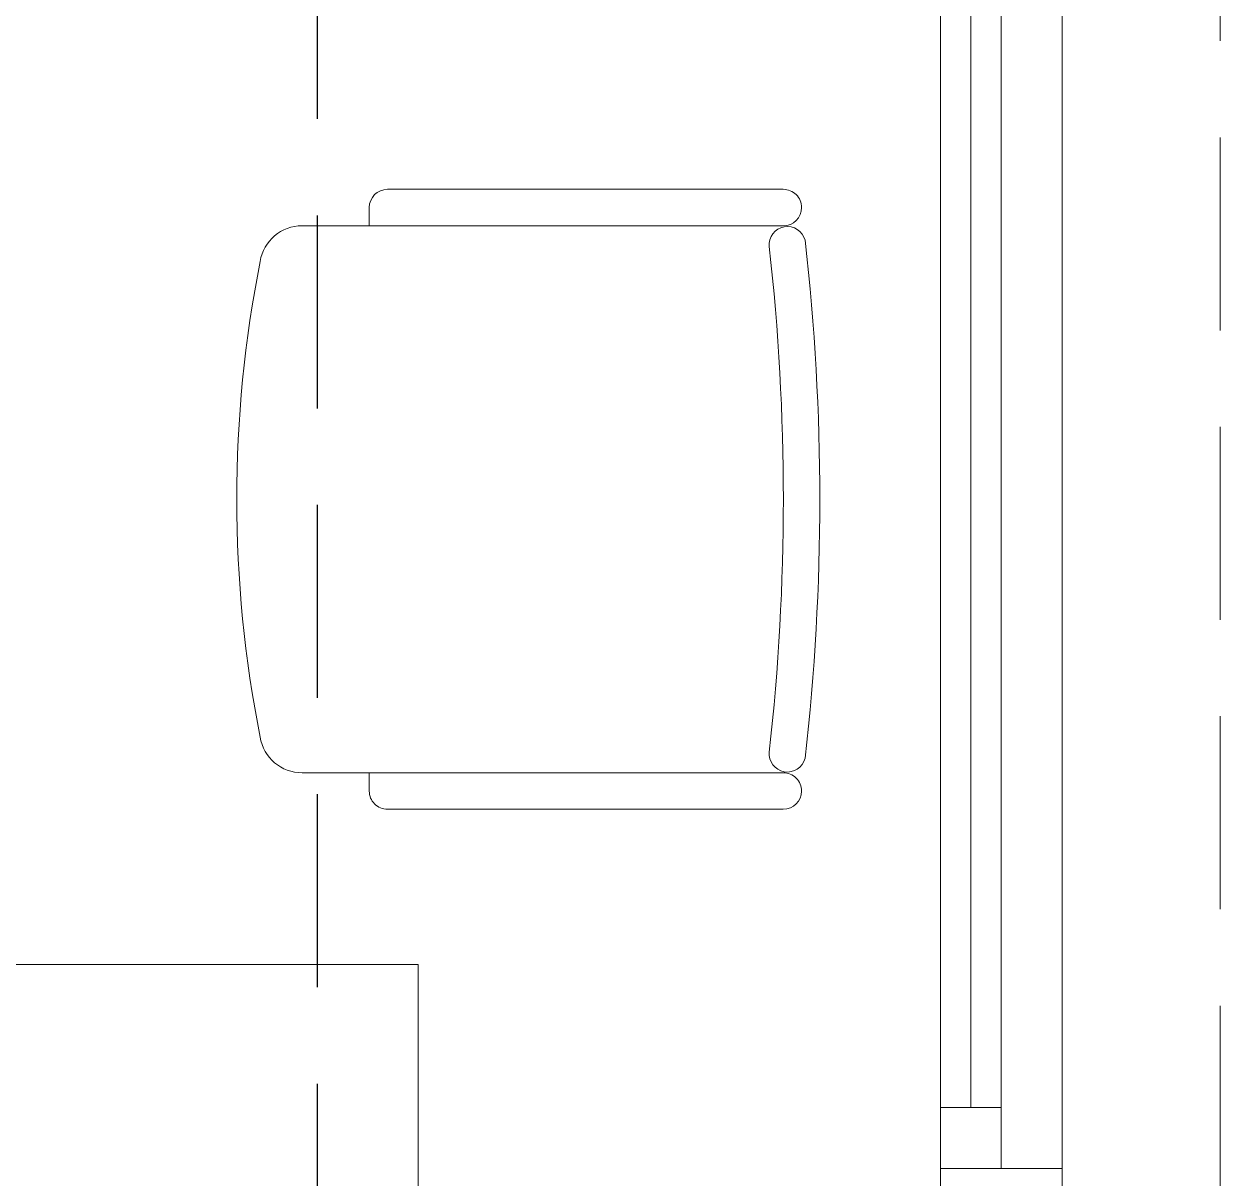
# Model space of a CAD drawing. Header units: inches. Extents: x -12418 to 57169, y -29325 to 19878.
# Drawn here: x 48064 to 49048, y -5574 to -4624 of the extents above; entities that cross this region are included whole.
import ezdxf

# ---------------------------------------------------------------- set-up
doc = ezdxf.new("R2010")
doc.units = ezdxf.units.IN
doc.header["$LTSCALE"] = 25
doc.header["$MEASUREMENT"] = 0
for name, pattern in [('00-Ground Floor$0$HIDDEN', [9.525, 6.35, -3.175]), ('DASHDOT', [25.4, 12.7, -6.35, 0, -6.35]), ('HIDDEN', [9.525, 6.35, -3.175])]:
    doc.linetypes.add(name, pattern=pattern)
doc.layers.get('0').update_dxf_attribs({"color": 8})
for name, color, linetype, lineweight in [('00-Ground Floor$0$Aluminum', 251, 'Continuous', 5), ('00-Ground Floor$0$LOADING', 253, 'Continuous', 5), ('00-Ground Floor$0$NEW Wall', 166, 'Continuous', 5), ('00-Ground Floor$0$Proj', 251, 'Continuous', 5), ('E-LITE-CLNG-CNDT', 6, 'DASHDOT', 35), ('E-POWR-FLOR-CNDT', 6, 'HIDDEN', 25)]:
    doc.layers.add(name, color=color, linetype=linetype, lineweight=lineweight)

# ---------------------------------------------------------------- blocks, each defined once
blk = doc.blocks.new('00-Ground Floor$0$GF21016-P')
at = {"layer": '00-Ground Floor$0$LOADING', "extrusion": (-1.24384e-09, -1.20261e-09, -1)}
for p, q in [((0.01278, 0.01793), (0.01278, 0.41365)), ((0.46278, 0.01793), (0.46278, 0.41365)), ((-0.00222, 0.35848), (0.01278, 0.35848)), ((0.47778, 0.35848), (0.46278, 0.35848)), ((-0.01722, 0.01793), (-0.01722, 0.34348)), ((0.49278, 0.01793), (0.49278, 0.34348)), ((0.47778, 0.00293), (0.47778, 0.00293))]:
    blk.add_line(p, q, dxfattribs=at)
for centre, radius, start, end in [((-0.23778, -0.5362), 1.00364, 78.75684, 101.24316), ((-0.04778, 0.41365), 0.035, 0, 80.65572), ((-0.42778, 0.41365), 0.035, 99.34428, 180), ((0.00222, 0.34348), 0.015, 0, 90), ((-0.47778, 0.34348), 0.015, 90, 180), ((-0.02845, 0.01455), 0.01501, 284.3864, 95.52091), ((-0.4471, 0.01455), 0.01501, 84.47909, 255.6136), ((-0.23778, 1.89282), 1.8749, 263.6341, 276.3659), ((0.00222, 0.01793), 0.015, 270, 0), ((0.00222, 0.01793), 0.015, 180, 270), ((-0.47778, 0.01793), 0.015, 270, 0), ((-0.47778, 0.01793), 0.015, 180, 270), ((-0.23778, 1.87344), 1.8855, 263.51186, 276.48814)]:
    blk.add_arc(centre, radius, start, end, dxfattribs=at)
blk = doc.blocks.new('*X133')
at = {"color": 0}
for p, q in [((13, 1), (13, 1)), ((13, 1), (13, 1)), ((13, 1), (13, 1)), ((13, 1), (13, 1)), ((13, 1), (13, 1)), ((13, 1), (13, 1)), ((13, 1), (13, 1)), ((13, 1), (13, 1)), ((13, 1), (13, 1)), ((13, 1), (13, 1)), ((13, 1), (13, 1)), ((13, 1), (13, 1)), ((13, 1), (13, 1)), ((13, 1), (13, 1)), ((13, 1), (13, 1)), ((13, 1), (14, 1)), ((13, 1), (14, 1)), ((13, 1), (14, 1)), ((13, 1), (13, 1)), ((13, 1), (13, 1)), ((13, 1), (13, 1)), ((13, 1), (13, 1)), ((13, 1), (13, 1)), ((13, 1), (13, 1)), ((13, 1), (13, 1)), ((13, 1), (13, 1)), ((13, 1), (13, 1)), ((13, 1), (13, 1)), ((13, 1), (13, 1)), ((13, 1), (13, 1)), ((13, 1), (13, 1)), ((13, 1), (13, 1)), ((13, 1), (13, 1)), ((13, 1), (13, 1)), ((13, 1), (13, 1)), ((13, 1), (13, 1)), ((13, 1), (13, 1)), ((13, 1), (13, 1)), ((13, 1), (13, 1)), ((13, 1), (13, 1)), ((13, 1), (13, 1)), ((13, 1), (13, 1)), ((13, 1), (13, 1)), ((13, 1), (13, 1)), ((13, 1), (13, 1)), ((13, 1), (13, 1)), ((13, 1), (13, 1)), ((13, 1), (13, 1)), ((13, 1), (13, 1)), ((13, 1), (13, 1)), ((13, 1), (13, 1)), ((13, 1), (13, 1)), ((13, 1), (13, 1)), ((13, 1), (13, 1)), ((13, 1), (13, 1)), ((13, 1), (13, 1)), ((13, 1), (13, 1)), ((13, 1), (13, 1)), ((13, 1), (13, 1)), ((13, 1), (13, 1)), ((13, 1), (13, 1)), ((13, 1), (13, 1)), ((13, 1), (13, 1)), ((13, 1), (13, 1)), ((13, 1), (13, 1)), ((13, 1), (13, 1)), ((13, 1), (13, 1)), ((13, 1), (13, 1)), ((13, 1), (13, 1)), ((13, 1), (13, 1)), ((13, 1), (13, 1)), ((13, 1), (13, 1)), ((13, 1), (13, 1)), ((13, 1), (13, 1)), ((13, 1), (13, 1)), ((13, 1), (13, 1)), ((13, 1), (13, 1)), ((13, 1), (13, 1)), ((13, 1), (13, 1)), ((13, 1), (13, 1)), ((13, 1), (13, 1)), ((13, 1), (13, 1)), ((13, 1), (13, 1)), ((13, 1), (13, 1)), ((13, 1), (13, 1)), ((13, 1), (13, 1)), ((13, 1), (13, 1)), ((13, 1), (13, 1)), ((13, 1), (13, 1)), ((13, 1), (13, 1)), ((13, 1), (13, 1)), ((13, 1), (13, 1)), ((13, 1), (13, 1)), ((13, 1), (13, 1)), ((13, 1), (13, 1)), ((13, 1), (13, 1)), ((13, 1), (13, 1)), ((13, 1), (13, 1)), ((13, 1), (13, 1)), ((13, 1), (13, 1)), ((13, 1), (13, 1)), ((13, 1), (13, 1)), ((13, 1), (13, 1)), ((13, 1), (13, 1)), ((13, 1), (13, 1)), ((13, 1), (13, 1)), ((13, 1), (13, 1)), ((13, 1), (13, 1)), ((13, 1), (13, 1)), ((13, 1), (13, 1)), ((13, 1), (13, 1)), ((13, 1), (13, 1)), ((13, 1), (13, 1)), ((13, 1), (13, 1)), ((13, 1), (13, 1)), ((13, 1), (13, 1)), ((13, 1), (13, 1)), ((13, 1), (13, 1)), ((13, 1), (13, 1)), ((13, 1), (13, 1)), ((13, 1), (13, 1)), ((13, 1), (13, 1)), ((13, 1), (13, 1)), ((13, 1), (14, 1)), ((13, 0), (13, 0)), ((13, 0), (13, 0)), ((13, 0), (13, 0)), ((13, 0), (13, 0)), ((13, 0), (13, 0)), ((13, 0), (13, 0)), ((13, 0), (13, 0)), ((13, 0), (13, 0)), ((13, 0), (13, 0)), ((13, 0), (13, 0)), ((13, 0), (13, 0)), ((13, 0), (13, 0)), ((13, 0), (13, 0)), ((13, 0), (13, 0)), ((13, 0), (13, 0)), ((13, 0), (13, 0)), ((13, 0), (13, 0)), ((13, 0), (13, 0)), ((13, 0), (13, 0)), ((13, 0), (13, 0)), ((13, 0), (13, 0)), ((13, 0), (13, 0)), ((13, 0), (13, 0)), ((13, 0), (13, 0)), ((13, 0), (13, 0)), ((13, 0), (13, 0)), ((13, 0), (13, 0)), ((13, 0), (13, 0)), ((13, 0), (13, 0)), ((13, 0), (13, 0)), ((13, 0), (13, 0)), ((13, 0), (13, 0)), ((13, 0), (13, 0)), ((13, 0), (13, 0)), ((13, 0), (13, 0)), ((13, 0), (13, 0)), ((13, 0), (13, 0)), ((13, 0), (13, 0)), ((13, 0), (13, 0)), ((13, 0), (13, 0)), ((13, 0), (13, 0)), ((13, 0), (13, 0)), ((13, 0), (13, 0)), ((13, 0), (13, 0)), ((13, 0), (13, 0)), ((13, 0), (13, 0)), ((13, 0), (13, 0)), ((13, 0), (13, 0)), ((13, 0), (14, 0)), ((13, 0), (14, 0)), ((13, 0), (13, 0)), ((13, 0), (14, 0)), ((14, 1), (14, 1)), ((14, 1), (14, 1)), ((14, 1), (14, 1)), ((14, 1), (14, 1)), ((14, 1), (14, 1)), ((14, 1), (14, 1)), ((14, 1), (14, 1)), ((14, 1), (14, 1)), ((14, 1), (14, 1)), ((14, 1), (14, 1)), ((14, 1), (14, 1)), ((14, 1), (14, 1)), ((14, 1), (14, 1)), ((14, 1), (14, 1)), ((14, 1), (14, 1)), ((14, 1), (14, 1)), ((14, 1), (14, 1)), ((14, 1), (14, 1)), ((14, 1), (14, 1)), ((14, 1), (14, 1)), ((14, 1), (14, 1)), ((14, 1), (14, 1)), ((14, 1), (14, 1)), ((14, 1), (14, 1)), ((14, 1), (14, 1)), ((14, 1), (14, 1)), ((14, 1), (14, 1)), ((14, 1), (14, 1)), ((14, 1), (14, 1)), ((14, 1), (14, 1)), ((14, 1), (14, 1)), ((14, 1), (14, 1)), ((14, 1), (14, 1)), ((14, 1), (14, 1)), ((14, 1), (14, 1)), ((14, 1), (14, 1)), ((14, 1), (14, 1)), ((14, 1), (14, 1)), ((14, 1), (14, 1)), ((14, 1), (14, 1)), ((14, 1), (14, 1)), ((14, 1), (14, 1)), ((14, 1), (14, 1)), ((14, 1), (14, 1)), ((14, 1), (14, 1)), ((14, 1), (14, 1)), ((14, 1), (14, 1)), ((14, 1), (14, 1)), ((14, 1), (14, 1)), ((14, 1), (14, 1)), ((14, 1), (14, 1)), ((14, 1), (14, 1)), ((14, 1), (14, 1)), ((14, 1), (14, 1)), ((14, 1), (14, 1)), ((14, 1), (14, 1)), ((14, 1), (14, 1)), ((14, 1), (14, 1)), ((14, 1), (14, 1)), ((14, 1), (14, 1)), ((14, 1), (14, 1)), ((14, 1), (14, 1)), ((14, 1), (14, 1)), ((14, 1), (14, 1)), ((14, 1), (14, 1)), ((14, 1), (14, 1)), ((14, 1), (14, 1)), ((14, 1), (14, 1)), ((14, 1), (14, 1)), ((14, 1), (14, 1)), ((14, 1), (14, 1)), ((14, 1), (14, 1)), ((14, 1), (14, 1)), ((14, 1), (14, 1)), ((14, 1), (14, 1)), ((14, 1), (14, 1)), ((14, 1), (14, 1)), ((14, 1), (14, 1)), ((14, 1), (14, 1)), ((14, 1), (14, 1)), ((14, 1), (14, 1)), ((14, 1), (14, 1)), ((14, 1), (14, 1)), ((14, 1), (14, 1)), ((14, 1), (14, 1)), ((14, 1), (14, 1)), ((14, 1), (14, 1)), ((14, 1), (14, 1)), ((14, 1), (14, 1)), ((14, 1), (14, 1)), ((14, 1), (14, 1)), ((14, 1), (14, 1)), ((14, 1), (14, 1)), ((14, 1), (14, 1)), ((14, 0), (14, 0)), ((14, 0), (14, 0)), ((14, 0), (14, 0)), ((14, 0), (14, 0)), ((14, 0), (14, 0)), ((14, 0), (14, 0)), ((14, 0), (14, 0)), ((14, 0), (14, 0)), ((14, 0), (14, 0)), ((14, 0), (14, 0)), ((14, 0), (14, 0)), ((14, 0), (14, 0)), ((14, 0), (14, 0)), ((14, 0), (14, 0)), ((14, 0), (14, 0)), ((14, 0), (14, 0)), ((14, 0), (14, 0)), ((14, 0), (14, 0)), ((14, 0), (14, 0)), ((14, 0), (14, 0)), ((14, 0), (14, 0)), ((14, 0), (14, 0)), ((14, 0), (14, 0)), ((14, 0), (14, 0)), ((14, 0), (14, 0)), ((14, 0), (14, 0)), ((14, 0), (14, 0)), ((14, 0), (14, 0)), ((14, 0), (14, 0)), ((14, 0), (14, 0)), ((14, 0), (14, 0)), ((14, 0), (14, 0)), ((14, 0), (14, 0)), ((14, 0), (14, 0)), ((14, 0), (14, 0)), ((14, 0), (14, 0)), ((14, 0), (14, 0)), ((14, 0), (14, 0)), ((14, 0), (14, 0)), ((14, 0), (14, 0)), ((14, 0), (14, 0)), ((14, 0), (14, 0)), ((14, 0), (14, 0)), ((14, 0), (14, 0)), ((14, 0), (14, 0)), ((14, 0), (14, 0)), ((14, 0), (14, 0)), ((14, 0), (14, 0)), ((13, 0), (13, 0)), ((13, 0), (14, 0)), ((13, 0), (13, 0)), ((13, 0), (14, 0)), ((13, 0), (13, 0)), ((13, 0), (14, 0)), ((13, 0), (13, 0)), ((13, 0), (13, 0)), ((13, 0), (13, 0)), ((13, 0), (13, 0)), ((13, 0), (14, 0)), ((13, 0), (13, 0)), ((13, 0), (14, 0)), ((13, 0), (13, 0)), ((13, 0), (14, 0)), ((13, 0), (13, 0)), ((13, 0), (14, 0)), ((13, 0), (13, 0)), ((13, 0), (14, 0)), ((13, 0), (13, 0)), ((13, 0), (14, 0)), ((13, 0), (13, 0)), ((13, 0), (14, 0)), ((13, 0), (13, 0)), ((13, 0), (13, 0)), ((13, 0), (13, 0)), ((13, 0), (14, 0)), ((13, 0), (13, 0)), ((13, 0), (14, 0)), ((13, 0), (13, 0)), ((13, 0), (14, 0)), ((13, 0), (13, 0)), ((13, 0), (14, 0)), ((13, 0), (13, 0)), ((13, 0), (13, 0)), ((13, 0), (13, 0)), ((13, 0), (13, 0)), ((13, 0), (13, 0)), ((13, 0), (13, 0)), ((13, 0), (13, 0)), ((13, 0), (13, 0)), ((13, 0), (13, 0)), ((13, 0), (13, 0)), ((13, 0), (13, 0)), ((13, 0), (13, 0)), ((13, 0), (13, 0)), ((13, 0), (13, 0)), ((13, 0), (13, 0)), ((13, 0), (13, 0)), ((13, 0), (13, 0)), ((13, 0), (13, 0)), ((13, 0), (13, 0)), ((13, 0), (13, 0)), ((13, 0), (13, 0)), ((13, 0), (13, 0)), ((13, 0), (13, 0)), ((13, 0), (13, 0)), ((13, 0), (13, 0)), ((13, 0), (13, 0)), ((13, 0), (13, 0)), ((13, 0), (13, 0)), ((13, 0), (13, 0)), ((13, 0), (13, 0)), ((13, 0), (13, 0)), ((13, -1), (13, -1)), ((13, -1), (13, -1)), ((13, -1), (13, -1)), ((13, -1), (13, -1)), ((13, -1), (13, -1)), ((13, -1), (14, -1)), ((13, -1), (13, -1)), ((14, 0), (14, 0)), ((14, 0), (14, 0)), ((14, 0), (14, 0)), ((14, 0), (14, 0)), ((14, 0), (14, 0)), ((14, 0), (14, 0)), ((14, 0), (14, 0)), ((14, 0), (14, 0)), ((14, 0), (14, 0)), ((14, 0), (14, 0)), ((14, 0), (14, 0)), ((14, 0), (14, 0)), ((14, 0), (14, 0)), ((14, 0), (14, 0)), ((14, 0), (14, 0)), ((13, 0), (14, 0)), ((14, 0), (14, 0)), ((14, 0), (14, 0)), ((14, 0), (14, 0)), ((14, 0), (14, 0)), ((14, 0), (14, 0)), ((14, 0), (14, 0)), ((14, 0), (14, 0)), ((14, 0), (14, 0)), ((14, 0), (14, 0)), ((14, 0), (14, 0)), ((14, 0), (14, 0)), ((14, 0), (14, 0)), ((14, 0), (14, 0)), ((14, 0), (14, 0)), ((14, 0), (14, 0)), ((14, 0), (14, 0)), ((14, 0), (14, 0)), ((14, 0), (14, 0)), ((14, 0), (14, 0)), ((14, 0), (14, 0)), ((14, 0), (14, 0)), ((14, 0), (14, 0)), ((14, 0), (14, 0)), ((14, 0), (14, 0)), ((14, 0), (14, 0)), ((14, 0), (14, 0)), ((14, 0), (14, 0)), ((14, 0), (14, 0)), ((14, 0), (14, 0)), ((14, 0), (14, 0)), ((14, 0), (14, 0)), ((14, 0), (14, 0)), ((14, 0), (14, 0)), ((14, 0), (14, 0)), ((14, -1), (14, -1)), ((14, -1), (14, -1)), ((14, -1), (14, -1)), ((14, -1), (14, -1)), ((14, -1), (14, -1))]:
    blk.add_line(p, q, dxfattribs=at)
blk = doc.blocks.new('*X132')
at = {"color": 0}
for p, q in [((5, 3), (5, 3)), ((5, 3), (5, 3)), ((5, 3), (5, 3)), ((5, 3), (5, 3)), ((5, 3), (5, 3)), ((5, 3), (5, 3)), ((5, 3), (5, 3)), ((5, 3), (5, 3)), ((5, 3), (5, 3)), ((5, 3), (5, 3)), ((5, 3), (5, 3)), ((5, 3), (5, 3)), ((5, 3), (5, 3)), ((5, 3), (5, 3)), ((5, 3), (5, 3)), ((5, 3), (5, 3)), ((5, 3), (5, 3)), ((5, 3), (5, 3)), ((5, 3), (5, 3)), ((5, 3), (5, 3)), ((5, 3), (5, 3)), ((5, 3), (5, 3)), ((5, 3), (5, 3)), ((5, 3), (5, 3)), ((5, 3), (5, 3)), ((5, 3), (5, 3)), ((5, 3), (5, 3)), ((5, 3), (5, 3)), ((5, 3), (5, 3)), ((5, 3), (5, 3)), ((5, 3), (5, 3)), ((5, 3), (5, 3)), ((5, 3), (5, 3)), ((5, 3), (5, 3)), ((5, 3), (5, 3)), ((5, 3), (5, 3)), ((5, 3), (5, 3)), ((5, 3), (5, 3)), ((5, 3), (5, 3)), ((5, 3), (5, 3)), ((5, 3), (5, 3)), ((5, 3), (5, 3)), ((5, 3), (5, 3)), ((5, 3), (5, 3)), ((5, 3), (5, 3)), ((5, 3), (5, 3)), ((5, 3), (5, 3)), ((5, 3), (5, 3)), ((5, 3), (5, 3)), ((5, 3), (5, 3)), ((5, 3), (5, 3)), ((5, 3), (5, 3)), ((5, 3), (5, 3)), ((5, 3), (5, 3)), ((5, 3), (5, 3)), ((5, 3), (5, 3)), ((5, 3), (5, 3)), ((5, 3), (5, 3)), ((5, 3), (5, 3)), ((5, 3), (5, 3)), ((5, 3), (5, 3)), ((5, 3), (5, 3)), ((5, 3), (5, 3)), ((5, 3), (5, 3)), ((5, 3), (5, 3)), ((5, 3), (5, 3)), ((6, 3), (5, 3)), ((5, 3), (5, 3)), ((6, 3), (5, 3)), ((5, 3), (5, 3)), ((6, 3), (5, 3)), ((5, 3), (5, 3)), ((6, 3), (5, 3)), ((5, 3), (5, 3)), ((5, 3), (5, 3)), ((5, 3), (5, 3)), ((5, 3), (5, 3)), ((5, 3), (5, 3)), ((5, 3), (5, 3)), ((5, 3), (5, 3)), ((5, 3), (5, 3)), ((5, 3), (5, 3)), ((5, 3), (5, 3)), ((5, 3), (5, 3)), ((5, 3), (5, 3)), ((5, 3), (5, 3)), ((5, 3), (5, 3)), ((5, 3), (5, 3)), ((5, 3), (5, 3)), ((5, 3), (5, 3)), ((5, 3), (5, 3)), ((5, 3), (5, 3)), ((5, 3), (5, 3)), ((5, 3), (5, 3)), ((5, 3), (5, 3)), ((5, 3), (5, 3)), ((6, 3), (6, 3)), ((6, 3), (6, 3)), ((6, 3), (6, 3)), ((6, 3), (6, 3)), ((6, 3), (6, 3)), ((6, 3), (6, 3)), ((6, 3), (6, 3)), ((6, 3), (6, 3)), ((6, 3), (6, 3)), ((6, 3), (6, 3)), ((6, 3), (6, 3)), ((6, 3), (6, 3)), ((6, 3), (6, 3)), ((6, 3), (6, 3)), ((6, 3), (6, 3)), ((6, 3), (6, 3)), ((6, 3), (6, 3)), ((6, 3), (6, 3)), ((6, 3), (6, 3)), ((6, 3), (6, 3)), ((6, 3), (6, 3)), ((6, 3), (6, 3)), ((6, 3), (6, 3)), ((6, 3), (6, 3)), ((6, 3), (6, 3)), ((6, 3), (6, 3)), ((6, 3), (6, 3)), ((6, 3), (6, 3)), ((6, 3), (6, 3)), ((6, 3), (6, 3)), ((6, 3), (6, 3)), ((6, 3), (6, 3)), ((6, 3), (6, 3)), ((6, 3), (6, 3)), ((6, 3), (6, 3)), ((6, 3), (6, 3)), ((6, 3), (6, 3)), ((6, 3), (6, 3)), ((6, 3), (6, 3)), ((6, 3), (6, 3)), ((6, 3), (6, 3)), ((6, 3), (6, 3)), ((6, 3), (6, 3)), ((6, 3), (6, 3)), ((6, 3), (6, 3)), ((6, 3), (6, 3)), ((6, 3), (6, 3)), ((6, 3), (6, 3)), ((6, 3), (6, 3)), ((6, 3), (6, 3)), ((6, 3), (6, 3)), ((6, 3), (6, 3)), ((6, 3), (6, 3)), ((6, 3), (6, 3)), ((6, 3), (6, 3)), ((6, 3), (6, 3)), ((6, 3), (6, 3)), ((6, 3), (6, 3)), ((6, 3), (6, 3)), ((6, 3), (6, 3)), ((6, 3), (6, 3)), ((6, 3), (6, 3)), ((6, 3), (6, 3)), ((6, 3), (6, 3)), ((6, 3), (6, 3)), ((6, 3), (6, 3)), ((6, 3), (6, 3)), ((6, 3), (6, 3)), ((6, 3), (6, 3)), ((6, 3), (6, 3)), ((6, 3), (6, 3)), ((6, 3), (6, 3)), ((6, 3), (6, 3)), ((6, 3), (6, 3)), ((6, 3), (6, 3)), ((6, 3), (6, 3)), ((6, 3), (6, 3)), ((6, 3), (6, 3)), ((6, 3), (6, 3)), ((6, 3), (6, 3)), ((6, 3), (6, 3)), ((6, 3), (6, 3)), ((6, 3), (6, 3)), ((6, 3), (6, 3)), ((6, 3), (6, 3)), ((6, 3), (6, 3)), ((6, 3), (6, 3)), ((6, 3), (6, 3)), ((6, 3), (6, 3)), ((6, 3), (6, 3)), ((6, 3), (6, 3)), ((6, 3), (6, 3)), ((6, 3), (6, 3)), ((6, 3), (6, 3)), ((6, 3), (6, 3)), ((6, 3), (6, 3)), ((6, 3), (6, 3)), ((6, 3), (6, 3)), ((6, 3), (6, 3)), ((6, 3), (6, 3)), ((6, 3), (6, 3)), ((6, 3), (6, 3)), ((6, 3), (6, 3)), ((6, 3), (6, 3)), ((6, 3), (6, 3)), ((6, 3), (6, 3)), ((6, 3), (6, 3)), ((6, 3), (6, 3)), ((6, 3), (6, 3)), ((6, 3), (6, 3)), ((6, 3), (6, 3)), ((6, 3), (6, 3)), ((6, 3), (6, 3)), ((6, 3), (6, 3)), ((6, 3), (6, 3)), ((6, 3), (6, 3)), ((6, 3), (6, 3)), ((6, 3), (6, 3)), ((6, 3), (6, 3)), ((6, 3), (6, 3)), ((6, 3), (6, 3)), ((6, 3), (6, 3)), ((6, 3), (6, 3)), ((6, 3), (6, 3)), ((6, 3), (6, 3)), ((6, 3), (6, 3)), ((6, 3), (6, 3)), ((6, 3), (6, 3)), ((6, 3), (6, 3)), ((6, 3), (6, 3)), ((6, 3), (6, 3)), ((6, 3), (6, 3)), ((6, 3), (6, 3)), ((6, 3), (6, 3)), ((6, 3), (6, 3)), ((6, 3), (6, 3)), ((6, 3), (6, 3)), ((6, 3), (6, 3)), ((6, 3), (6, 3)), ((6, 3), (6, 3)), ((6, 3), (6, 3)), ((6, 3), (6, 3)), ((6, 3), (6, 3)), ((6, 3), (6, 3)), ((6, 3), (6, 3)), ((6, 3), (6, 3)), ((6, 3), (6, 3)), ((6, 3), (6, 3)), ((6, 3), (6, 3)), ((6, 3), (6, 3)), ((6, 3), (6, 3)), ((6, 3), (6, 3)), ((6, 3), (6, 3)), ((6, 3), (6, 3)), ((6, 3), (6, 3)), ((6, 3), (6, 3)), ((6, 3), (6, 3)), ((6, 3), (6, 3)), ((6, 3), (6, 3)), ((6, 3), (6, 3)), ((6, 3), (6, 3)), ((6, 3), (6, 3)), ((6, 3), (6, 3)), ((6, 3), (6, 3)), ((6, 3), (6, 3)), ((6, 3), (6, 3)), ((6, 3), (6, 3)), ((6, 3), (6, 3)), ((6, 3), (6, 3)), ((6, 3), (6, 3)), ((6, 3), (6, 3)), ((6, 3), (6, 3)), ((6, 3), (6, 3)), ((6, 3), (6, 3)), ((6, 3), (6, 3)), ((6, 3), (6, 3)), ((6, 3), (6, 3)), ((6, 3), (6, 3)), ((6, 3), (6, 3)), ((6, 3), (6, 3)), ((6, 3), (6, 3)), ((6, 3), (6, 3)), ((6, 3), (6, 3)), ((6, 3), (6, 3)), ((6, 3), (6, 3)), ((6, 3), (6, 3)), ((6, 3), (6, 3)), ((6, 3), (6, 3)), ((6, 3), (6, 3)), ((6, 3), (6, 3)), ((6, 3), (6, 3)), ((6, 3), (6, 3)), ((6, 3), (6, 3)), ((6, 3), (6, 3)), ((6, 3), (6, 3)), ((6, 3), (6, 3)), ((6, 3), (6, 3)), ((6, 3), (6, 3)), ((6, 3), (6, 3)), ((6, 3), (6, 3)), ((6, 3), (6, 3)), ((6, 3), (6, 3)), ((6, 3), (6, 3)), ((6, 3), (6, 3)), ((6, 3), (5, 3)), ((6, 3), (5, 3)), ((6, 3), (5, 3)), ((6, 3), (5, 3)), ((6, 3), (5, 3)), ((6, 3), (6, 3)), ((6, 3), (6, 3)), ((6, 3), (6, 3)), ((6, 3), (6, 3)), ((6, 3), (6, 3)), ((6, 3), (6, 3)), ((6, 3), (6, 3)), ((6, 3), (6, 3)), ((6, 3), (6, 3)), ((6, 3), (6, 3)), ((6, 3), (6, 3)), ((6, 3), (6, 3)), ((6, 3), (6, 3)), ((6, 3), (6, 3)), ((6, 3), (6, 3)), ((6, 3), (6, 3)), ((6, 3), (6, 3)), ((6, 3), (6, 3)), ((6, 3), (6, 3)), ((6, 3), (6, 3)), ((6, 3), (6, 3)), ((6, 3), (6, 3)), ((6, 3), (6, 3)), ((6, 3), (6, 3)), ((6, 3), (6, 3)), ((6, 3), (6, 3)), ((6, 3), (6, 3)), ((6, 3), (6, 3)), ((6, 3), (6, 3)), ((6, 3), (6, 3)), ((6, 3), (6, 3)), ((6, 3), (6, 3)), ((6, 3), (6, 3)), ((6, 3), (6, 3)), ((6, 3), (6, 3)), ((6, 3), (6, 3)), ((6, 3), (6, 3)), ((6, 3), (6, 3)), ((6, 3), (6, 3)), ((6, 3), (6, 3)), ((6, 3), (6, 3)), ((6, 3), (6, 3)), ((6, 3), (6, 3)), ((6, 3), (6, 3)), ((6, 3), (6, 3)), ((6, 3), (6, 3)), ((6, 3), (6, 3)), ((6, 3), (6, 3)), ((6, 3), (6, 3)), ((6, 3), (6, 3)), ((6, 3), (6, 3)), ((6, 3), (6, 3)), ((6, 3), (6, 3)), ((6, 3), (6, 3)), ((6, 3), (6, 3)), ((6, 3), (6, 3)), ((6, 3), (6, 3)), ((6, 3), (6, 3)), ((6, 3), (6, 3)), ((6, 3), (6, 3)), ((6, 3), (6, 3)), ((6, 3), (6, 3)), ((6, 3), (6, 3)), ((6, 3), (6, 3)), ((6, 3), (6, 3)), ((6, 3), (6, 3)), ((6, 3), (6, 3)), ((6, 3), (6, 3)), ((6, 3), (6, 3)), ((6, 3), (6, 3)), ((6, 3), (6, 3)), ((6, 3), (6, 3)), ((6, 3), (6, 3)), ((6, 3), (6, 3)), ((6, 3), (6, 3)), ((6, 3), (6, 3)), ((6, 3), (6, 3)), ((6, 3), (6, 3)), ((6, 3), (6, 3)), ((6, 3), (6, 3)), ((6, 3), (6, 3)), ((6, 3), (6, 3)), ((6, 3), (6, 3)), ((6, 3), (6, 3)), ((6, 3), (6, 3)), ((6, 3), (6, 3)), ((6, 3), (6, 3)), ((6, 3), (6, 3)), ((6, 3), (6, 3)), ((6, 3), (6, 3)), ((6, 3), (6, 3)), ((6, 3), (6, 3)), ((6, 3), (6, 3)), ((6, 3), (6, 3)), ((6, 3), (6, 3)), ((6, 3), (6, 3)), ((6, 3), (6, 3)), ((6, 3), (6, 3)), ((6, 3), (6, 3)), ((6, 3), (6, 3)), ((6, 3), (6, 3)), ((6, 3), (6, 3)), ((6, 3), (6, 3)), ((6, 3), (6, 3)), ((6, 3), (6, 3)), ((6, 3), (6, 3)), ((6, 3), (6, 3)), ((6, 3), (6, 3)), ((6, 3), (6, 3)), ((6, 3), (6, 3)), ((6, 3), (6, 3)), ((6, 3), (6, 3)), ((6, 3), (6, 3)), ((6, 3), (6, 3)), ((6, 3), (6, 3)), ((6, 3), (6, 3)), ((6, 3), (6, 3)), ((6, 3), (6, 3)), ((6, 3), (6, 3)), ((6, 3), (6, 3)), ((6, 3), (6, 3)), ((6, 3), (6, 3)), ((6, 3), (6, 3)), ((6, 3), (6, 3)), ((6, 3), (6, 3)), ((6, 3), (6, 3)), ((6, 3), (6, 3)), ((6, 3), (6, 3)), ((6, 3), (6, 3)), ((6, 3), (6, 3)), ((6, 3), (6, 3)), ((6, 3), (6, 3)), ((6, 3), (6, 3)), ((6, 3), (6, 3)), ((6, 3), (6, 3)), ((6, 3), (6, 3)), ((6, 3), (6, 3)), ((6, 3), (6, 3)), ((6, 3), (6, 3)), ((6, 3), (6, 3)), ((6, 3), (6, 3)), ((6, 3), (6, 3)), ((6, 3), (6, 3)), ((6, 3), (6, 3)), ((6, 3), (6, 3)), ((6, 3), (6, 3)), ((6, 3), (6, 3)), ((6, 3), (6, 3)), ((6, 3), (6, 3)), ((6, 3), (6, 3)), ((6, 3), (6, 3)), ((6, 3), (6, 3)), ((6, 3), (6, 3)), ((6, 3), (6, 3)), ((6, 3), (6, 3)), ((6, 3), (6, 3)), ((6, 3), (6, 3)), ((6, 3), (6, 3)), ((6, 3), (6, 3)), ((6, 3), (6, 3)), ((6, 3), (6, 3)), ((6, 3), (6, 3)), ((6, 3), (6, 3)), ((6, 3), (6, 3)), ((6, 3), (6, 3)), ((6, 3), (6, 3)), ((6, 3), (6, 3)), ((6, 3), (6, 3)), ((6, 3), (6, 3)), ((6, 3), (6, 3)), ((6, 3), (6, 3)), ((6, 3), (6, 3)), ((6, 3), (6, 3)), ((6, 3), (6, 3)), ((6, 3), (6, 3)), ((6, 3), (6, 3)), ((6, 3), (6, 3)), ((6, 3), (6, 3)), ((6, 3), (6, 3)), ((6, 3), (6, 3)), ((6, 3), (6, 3)), ((6, 3), (6, 3)), ((6, 3), (6, 3)), ((6, 3), (6, 3)), ((6, 3), (6, 3)), ((6, 3), (6, 3)), ((6, 3), (6, 3)), ((6, 3), (6, 3)), ((6, 3), (6, 3)), ((6, 3), (6, 3)), ((6, 3), (6, 3)), ((6, 3), (6, 3)), ((6, 3), (6, 3)), ((6, 3), (6, 3)), ((6, 3), (6, 3)), ((6, 3), (6, 3)), ((6, 3), (6, 3)), ((6, 3), (6, 3)), ((6, 3), (6, 3)), ((6, 3), (6, 3)), ((6, 3), (6, 3)), ((6, 3), (6, 3)), ((6, 3), (6, 3)), ((6, 3), (6, 3)), ((6, 3), (6, 3)), ((6, 3), (6, 3)), ((6, 3), (6, 3)), ((6, 3), (6, 3)), ((6, 3), (6, 3)), ((6, 3), (6, 3)), ((6, 3), (6, 3)), ((6, 3), (6, 3)), ((6, 3), (6, 3)), ((6, 3), (6, 3)), ((6, 3), (6, 3)), ((6, 3), (6, 3)), ((6, 3), (6, 3)), ((6, 3), (6, 3)), ((6, 3), (6, 3)), ((6, 3), (6, 3)), ((6, 3), (6, 3)), ((6, 3), (6, 3)), ((6, 3), (6, 3)), ((6, 3), (6, 3)), ((6, 3), (6, 3)), ((6, 3), (6, 3)), ((6, 3), (6, 3)), ((6, 3), (6, 3)), ((6, 3), (6, 3)), ((6, 3), (6, 3)), ((6, 3), (6, 3)), ((6, 3), (6, 3)), ((6, 3), (6, 3)), ((6, 3), (6, 3)), ((6, 3), (6, 3)), ((6, 3), (6, 3)), ((6, 3), (6, 3)), ((6, 3), (6, 3)), ((6, 3), (6, 3)), ((6, 3), (6, 3)), ((6, 3), (6, 3)), ((6, 3), (6, 3)), ((6, 3), (6, 3)), ((6, 3), (6, 3)), ((6, 3), (6, 3)), ((6, 3), (6, 3)), ((6, 3), (6, 3)), ((6, 3), (6, 3)), ((6, 3), (6, 3)), ((6, 3), (6, 3)), ((6, 3), (6, 3)), ((6, 3), (6, 3)), ((6, 3), (6, 3)), ((6, 3), (6, 3)), ((6, 3), (6, 3)), ((6, 3), (6, 3)), ((6, 3), (6, 3)), ((6, 3), (6, 3)), ((6, 3), (6, 3)), ((6, 3), (6, 3)), ((6, 3), (6, 3)), ((6, 3), (6, 3)), ((6, 3), (6, 3)), ((6, 3), (6, 3)), ((6, 3), (6, 3)), ((6, 3), (6, 3)), ((6, 3), (6, 3)), ((6, 3), (6, 3)), ((6, 3), (6, 3)), ((6, 3), (6, 3)), ((6, 3), (6, 3)), ((6, 3), (6, 3)), ((6, 3), (6, 3)), ((6, 3), (6, 3)), ((6, 3), (6, 3)), ((6, 3), (6, 3)), ((6, 3), (6, 3)), ((6, 3), (6, 3)), ((6, 3), (6, 3)), ((6, 3), (6, 3)), ((6, 3), (6, 3)), ((6, 3), (6, 3)), ((6, 3), (6, 3)), ((6, 3), (6, 3)), ((6, 3), (6, 3)), ((6, 3), (6, 3)), ((6, 3), (6, 3)), ((6, 3), (6, 3)), ((6, 3), (6, 3)), ((6, 3), (6, 3)), ((6, 3), (6, 3)), ((6, 3), (6, 3)), ((6, 3), (6, 3)), ((6, 3), (6, 3)), ((6, 3), (6, 3)), ((6, 3), (6, 3)), ((6, 3), (6, 3)), ((6, 3), (6, 3)), ((6, 3), (6, 3)), ((6, 3), (6, 3)), ((6, 3), (6, 3)), ((6, 3), (6, 3)), ((6, 3), (6, 3)), ((6, 3), (6, 3)), ((6, 3), (6, 3)), ((6, 3), (6, 3)), ((6, 3), (6, 3)), ((6, 3), (6, 3)), ((6, 3), (6, 3)), ((6, 3), (6, 3)), ((6, 3), (6, 3)), ((6, 3), (6, 3)), ((6, 3), (6, 3)), ((6, 3), (6, 3)), ((6, 3), (6, 3)), ((6, 3), (6, 3)), ((6, 3), (6, 3))]:
    blk.add_line(p, q, dxfattribs=at)
blk = doc.blocks.new('00-Ground Floor$0$GF21043-P')
at = {"color": 0}
for p, q in [((0.8, 0.75), (-0.8, 0.75)), ((0.8, 0), (0.8, 0.75))]:
    blk.add_line(p, q, dxfattribs=at)
for points in [[(0.8, 0.75), (0.8, 0.75), (0.8, 0.75), (0.8, 0.75), (0.8, 0.75), (0.8, 0.75), (0.8, 0.75), (0.8, 0.75), (0.8, 0.75), (0.8, 0.75), (0.8, 0.75), (0.8, 0.75), (0.8, 0.75), (0.8, 0.75), (0.8, 0.75), (0.8, 0.75), (0.8, 0.75), (0.8, 0.75), (0.8, 0.75), (0.8, 0.75), (0.8, 0.75), (0.8, 0.75), (0.8, 0.75), (0.8, 0.75), (0.8, 0.75), (0.8, 0.75), (0.8, 0.75), (0.8, 0.75), (0.8, 0.75), (0.8, 0.75), (0.8, 0.75), (0.8, 0.75), (0.8, 0.75), (0.8, 0.75), (0.8, 0.75), (0.8, 0.75), (0.8, 0.75), (0.8, 0.75), (0.8, 0.75), (0.8, 0.75), (0.8, 0.75), (0.8, 0.75), (0.8, 0.75), (0.8, 0.75), (0.8, 0.75), (0.8, 0.75), (0.8, 0.75), (0.8, 0.75), (0.8, 0.75), (0.8, 0.75), (0.8, 0.75), (0.8, 0.75), (0.8, 0.75), (0.8, 0.75), (0.8, 0.75), (0.8, 0.75), (0.8, 0.75), (0.8, 0.75), (0.8, 0.75), (0.8, 0.75), (0.8, 0.75), (0.8, 0.75), (0.8, 0.75), (0.8, 0.75), (0.8, 0.75), (0.8, 0.75), (0.8, 0.75), (0.8, 0.75), (0.8, 0.75), (0.8, 0.75), (0.8, 0.75), (0.8, 0.75), (0.8, 0.75), (0.8, 0.75), (0.8, 0.75), (0.8, 0.75), (0.8, 0.75), (0.8, 0.75), (0.8, 0.75), (0.8, 0.75), (0.8, 0.75), (0.8, 0.75), (0.8, 0.75), (0.8, 0.75), (0.8, 0.75), (0.8, 0.75), (0.8, 0.75), (0.8, 0.75), (0.8, 0.75), (0.8, 0.75), (0.8, 0.75), (0.8, 0.75), (0.8, 0.75), (0.8, 0.75), (0.8, 0.75), (0.8, 0.75), (0.8, 0.75), (0.8, 0.75), (0.8, 0.75), (0.8, 0.75), (0.8, 0.75), (0.8, 0.75), (0.8, 0.75), (0.8, 0.75), (0.8, 0.75), (0.8, 0.75), (0.8, 0.75), (0.8, 0.75), (0.8, 0.75), (0.8, 0.75), (0.8, 0.75), (0.8, 0.75), (0.8, 0.75), (0.8, 0.75), (0.8, 0.75), (0.8, 0.75), (0.8, 0.75), (0.8, 0.75), (0.8, 0.75), (0.8, 0.75), (0.8, 0.75), (0.8, 0.75), (0.8, 0.75), (0.8, 0.75), (0.8, 0.75), (0.8, 0.75), (0.8, 0.75), (0.8, 0.75), (0.8, 0.75), (0.8, 0.75), (0.8, 0.75), (0.8, 0.75), (0.8, 0.75), (0.8, 0.75), (0.8, 0.75), (0.8, 0.75), (0.8, 0.75), (0.8, 0.75), (0.8, 0.75), (0.8, 0.75), (0.8, 0.75), (0.8, 0.75), (0.8, 0.75), (0.8, 0.75), (0.8, 0.75), (0.8, 0.75), (0.8, 0.75), (0.8, 0.75), (0.8, 0.75), (0.8, 0.75), (0.8, 0.75), (0.8, 0.75), (0.8, 0.75), (0.8, 0.75), (0.8, 0.75), (0.8, 0.75), (0.8, 0.75), (0.8, 0.75), (0.8, 0.75), (0.8, 0.75), (0.8, 0.75), (0.8, 0.75), (0.8, 0.75), (0.8, 0.75), (0.8, 0.75), (0.8, 0.75), (0.8, 0.75), (0.8, 0.75), (0.8, 0.75), (0.8, 0.75), (0.8, 0.75), (0.8, 0.75), (0.8, 0.75), (0.8, 0.75), (0.8, 0.75), (0.8, 0.75), (0.8, 0.75), (0.8, 0.75), (0.8, 0.75), (0.8, 0.75), (0.8, 0.75), (0.8, 0.75), (0.8, 0.75), (0.8, 0.75), (0.8, 0.75), (0.8, 0.75), (0.8, 0.75), (0.8, 0.75), (0.8, 0.75), (0.8, 0.75), (0.8, 0.75), (0.8, 0.75), (0.8, 0.75), (0.8, 0.75), (0.8, 0.75), (0.8, 0.75), (0.8, 0.75), (0.8, 0.75), (0.8, 0.75), (0.8, 0.75), (0.8, 0.75), (0.8, 0.75), (0.8, 0.75), (0.8, 0.75), (0.8, 0.75), (0.8, 0.75), (0.8, 0.75), (0.8, 0.75), (0.8, 0.75), (0.8, 0.75), (0.8, 0.75), (0.8, 0.75), (0.8, 0.75), (0.8, 0.75), (0.8, 0.75), (0.8, 0.75), (0.8, 0.75), (0.8, 0.75), (0.8, 0.75), (0.8, 0.75), (0.8, 0.75), (0.8, 0.75), (0.8, 0.75), (0.8, 0.75), (0.8, 0.75), (0.8, 0.75), (0.8, 0.75), (0.8, 0.75), (0.8, 0.75), (0.8, 0.75), (0.8, 0.75), (0.8, 0.75), (0.8, 0.75), (0.8, 0.75), (0.8, 0.75), (0.8, 0.75), (0.8, 0.75), (0.8, 0.75), (0.8, 0.75), (0.8, 0.75), (0.8, 0.75), (0.8, 0.75), (0.8, 0.75), (0.8, 0.75), (0.8, 0.75), (0.8, 0.75), (0.8, 0.75), (0.8, 0.75), (0.8, 0.75), (0.8, 0.75), (0.8, 0.75), (0.8, 0.75), (0.8, 0.75), (0.8, 0.75), (0.8, 0.75), (0.8, 0.75), (0.8, 0.75), (0.8, 0.75), (0.8, 0.75), (0.8, 0.75), (0.8, 0.75), (0.8, 0.75), (0.8, 0.75), (0.8, 0.75), (0.8, 0.75), (0.8, 0.75), (0.8, 0.75), (0.8, 0.75), (0.8, 0.75), (0.8, 0.75), (0.8, 0.75), (0.8, 0.75), (0.8, 0.75), (0.8, 0.75), (0.8, 0.75), (0.8, 0.75), (0.8, 0.75)], [(0.8, 0.75), (0.8, 0.75), (0.8, 0.75), (0.8, 0.75), (0.8, 0.75), (0.8, 0.75), (0.8, 0.75), (0.8, 0.75), (0.8, 0.75), (0.8, 0.75), (0.8, 0.75), (0.8, 0.75), (0.8, 0.75), (0.8, 0.75), (0.8, 0.75), (0.8, 0.75), (0.8, 0.75), (0.8, 0.75), (0.8, 0.75), (0.8, 0.75), (0.8, 0.75), (0.8, 0.75), (0.8, 0.75), (0.8, 0.75), (0.8, 0.75), (0.8, 0.75), (0.8, 0.75), (0.8, 0.75), (0.8, 0.75), (0.8, 0.75), (0.8, 0.75), (0.8, 0.75), (0.8, 0.75), (0.8, 0.75), (0.8, 0.75), (0.8, 0.75), (0.8, 0.75), (0.8, 0.75), (0.8, 0.75), (0.8, 0.75), (0.8, 0.75), (0.8, 0.75), (0.8, 0.75), (0.8, 0.75), (0.8, 0.75), (0.8, 0.75), (0.8, 0.75), (0.8, 0.75), (0.8, 0.75), (0.8, 0.75), (0.8, 0.75), (0.8, 0.75), (0.8, 0.75), (0.8, 0.75), (0.8, 0.75), (0.8, 0.75), (0.8, 0.75), (0.8, 0.75), (0.8, 0.75), (0.8, 0.75), (0.8, 0.75), (0.8, 0.75), (0.8, 0.75), (0.8, 0.75), (0.8, 0.75), (0.8, 0.75), (0.8, 0.75), (0.8, 0.75), (0.8, 0.75), (0.8, 0.75), (0.8, 0.75), (0.8, 0.75), (0.8, 0.75), (0.8, 0.75), (0.8, 0.75), (0.8, 0.75), (0.8, 0.75), (0.8, 0.75), (0.8, 0.75), (0.8, 0.75), (0.8, 0.75), (0.8, 0.75), (0.8, 0.75), (0.8, 0.75), (0.8, 0.75), (0.8, 0.75), (0.8, 0.75), (0.8, 0.75), (0.8, 0.75), (0.8, 0.75), (0.8, 0.75), (0.8, 0.75), (0.8, 0.75), (0.8, 0.75), (0.8, 0.75), (0.8, 0.75), (0.8, 0.75), (0.8, 0.75), (0.8, 0.75), (0.8, 0.75), (0.8, 0.75), (0.8, 0.75), (0.8, 0.75), (0.8, 0.75), (0.8, 0.75), (0.8, 0.75), (0.8, 0.75), (0.8, 0.75), (0.8, 0.75), (0.8, 0.75), (0.8, 0.75), (0.8, 0.75), (0.8, 0.75), (0.8, 0.75), (0.8, 0.75), (0.8, 0.75), (0.8, 0.75), (0.8, 0.75), (0.8, 0.75), (0.8, 0.75), (0.8, 0.75), (0.8, 0.75), (0.8, 0.75), (0.8, 0.75), (0.8, 0.75), (0.8, 0.75), (0.8, 0.75), (0.8, 0.75), (0.8, 0.75), (0.8, 0.75), (0.8, 0.75), (0.8, 0.75), (0.8, 0.75), (0.8, 0.75), (0.8, 0.75), (0.8, 0.75), (0.8, 0.75), (0.8, 0.75), (0.8, 0.75), (0.8, 0.75), (0.8, 0.75), (0.8, 0.75), (0.8, 0.75), (0.8, 0.75), (0.8, 0.75), (0.8, 0.75), (0.8, 0.75), (0.8, 0.75), (0.8, 0.75), (0.8, 0.75), (0.8, 0.75), (0.8, 0.75), (0.8, 0.75), (0.8, 0.75), (0.8, 0.75), (0.8, 0.75), (0.8, 0.75), (0.8, 0.75), (0.8, 0.75), (0.8, 0.75), (0.8, 0.75), (0.8, 0.75), (0.8, 0.75), (0.8, 0.75), (0.8, 0.75), (0.8, 0.75), (0.8, 0.75), (0.8, 0.75), (0.8, 0.75), (0.8, 0.75), (0.8, 0.75), (0.8, 0.75), (0.8, 0.75), (0.8, 0.75), (0.8, 0.75), (0.8, 0.75), (0.8, 0.75), (0.8, 0.75), (0.8, 0.75), (0.8, 0.75), (0.8, 0.75), (0.8, 0.75), (0.8, 0.75), (0.8, 0.75), (0.8, 0.75), (0.8, 0.75), (0.8, 0.75), (0.8, 0.75), (0.8, 0.75), (0.8, 0.75), (0.8, 0.75), (0.8, 0.75), (0.8, 0.75), (0.8, 0.75), (0.8, 0.75), (0.8, 0.75), (0.8, 0.75), (0.8, 0.75), (0.8, 0.75), (0.8, 0.75), (0.8, 0.75), (0.8, 0.75), (0.8, 0.75), (0.8, 0.75), (0.8, 0.75), (0.8, 0.75), (0.8, 0.75), (0.8, 0.75), (0.8, 0.75), (0.8, 0.75), (0.8, 0.75), (0.8, 0.75), (0.8, 0.75), (0.8, 0.75), (0.8, 0.75), (0.8, 0.75), (0.8, 0.75), (0.8, 0.75), (0.8, 0.75)], [(0.8, 0.75), (0.8, 0.75), (0.8, 0.75), (0.8, 0.75), (0.8, 0.75), (0.8, 0.75), (0.8, 0.75), (0.8, 0.75), (0.8, 0.75), (0.8, 0.75), (0.8, 0.75), (0.8, 0.75), (0.8, 0.75), (0.8, 0.75), (0.8, 0.75), (0.8, 0.75), (0.8, 0.75), (0.8, 0.75), (0.8, 0.75), (0.8, 0.75), (0.8, 0.75), (0.8, 0.75), (0.8, 0.75), (0.8, 0.75), (0.8, 0.75), (0.8, 0.75), (0.8, 0.75), (0.8, 0.75), (0.8, 0.75), (0.8, 0.75), (0.8, 0.75), (0.8, 0.75), (0.8, 0.75), (0.8, 0.75), (0.8, 0.75), (0.8, 0.75), (0.8, 0.75), (0.8, 0.75), (0.8, 0.75), (0.8, 0.75), (0.8, 0.75), (0.8, 0.75), (0.8, 0.75), (0.8, 0.75), (0.8, 0.75), (0.8, 0.75), (0.8, 0.75), (0.8, 0.75), (0.8, 0.75), (0.8, 0.75), (0.8, 0.75), (0.8, 0.75), (0.8, 0.75), (0.8, 0.75), (0.8, 0.75), (0.8, 0.75), (0.8, 0.75), (0.8, 0.75), (0.8, 0.75), (0.8, 0.75), (0.8, 0.75), (0.8, 0.75), (0.8, 0.75), (0.8, 0.75), (0.8, 0.75), (0.8, 0.75), (0.8, 0.75), (0.8, 0.75), (0.8, 0.75), (0.8, 0.75), (0.8, 0.75), (0.8, 0.75), (0.8, 0.75), (0.8, 0.75), (0.8, 0.75), (0.8, 0.75), (0.8, 0.75), (0.8, 0.75), (0.8, 0.75), (0.8, 0.75), (0.8, 0.75), (0.8, 0.75), (0.8, 0.75), (0.8, 0.75), (0.8, 0.75), (0.8, 0.75), (0.8, 0.75), (0.8, 0.75), (0.8, 0.75), (0.8, 0.75), (0.8, 0.75), (0.8, 0.75), (0.8, 0.75), (0.8, 0.75), (0.8, 0.75), (0.8, 0.75), (0.8, 0.75), (0.8, 0.75), (0.8, 0.75), (0.8, 0.75), (0.8, 0.75), (0.8, 0.75), (0.8, 0.75), (0.8, 0.75), (0.8, 0.75), (0.8, 0.75), (0.8, 0.75), (0.8, 0.75), (0.8, 0.75), (0.8, 0.75), (0.8, 0.75), (0.8, 0.75), (0.8, 0.75), (0.8, 0.75), (0.8, 0.75), (0.8, 0.75), (0.8, 0.75), (0.8, 0.75), (0.8, 0.75), (0.8, 0.75), (0.8, 0.75), (0.8, 0.75), (0.8, 0.75), (0.8, 0.75), (0.8, 0.75), (0.8, 0.75), (0.8, 0.75), (0.8, 0.75), (0.8, 0.75), (0.8, 0.75), (0.8, 0.75), (0.8, 0.75), (0.8, 0.75), (0.8, 0.75), (0.8, 0.75), (0.8, 0.75), (0.8, 0.75), (0.8, 0.75), (0.8, 0.75), (0.8, 0.75), (0.8, 0.75), (0.8, 0.75), (0.8, 0.75), (0.8, 0.75), (0.8, 0.75), (0.8, 0.75), (0.8, 0.75), (0.8, 0.75), (0.8, 0.75), (0.8, 0.75), (0.8, 0.75), (0.8, 0.75), (0.8, 0.75), (0.8, 0.75), (0.8, 0.75), (0.8, 0.75), (0.8, 0.75), (0.8, 0.75), (0.8, 0.75), (0.8, 0.75), (0.8, 0.75), (0.8, 0.75), (0.8, 0.75), (0.8, 0.75), (0.8, 0.75), (0.8, 0.75), (0.8, 0.75), (0.8, 0.75), (0.8, 0.75), (0.8, 0.75), (0.8, 0.75), (0.8, 0.75), (0.8, 0.75), (0.8, 0.75), (0.8, 0.75), (0.8, 0.75), (0.8, 0.75), (0.8, 0.75), (0.8, 0.75), (0.8, 0.75), (0.8, 0.75), (0.8, 0.75), (0.8, 0.75), (0.8, 0.75), (0.8, 0.75), (0.8, 0.75), (0.8, 0.75), (0.8, 0.75), (0.8, 0.75), (0.8, 0.75), (0.8, 0.75), (0.8, 0.75), (0.8, 0.75), (0.8, 0.75), (0.8, 0.75), (0.8, 0.75), (0.8, 0.75), (0.8, 0.75), (0.8, 0.75), (0.8, 0.75), (0.8, 0.75), (0.8, 0.75), (0.8, 0.75), (0.8, 0.75), (0.8, 0.75), (0.8, 0.75), (0.8, 0.75), (0.8, 0.75), (0.8, 0.75), (0.8, 0.75), (0.8, 0.75), (0.8, 0.75), (0.8, 0.75), (0.8, 0.75)]]:
    blk.add_lwpolyline(points, close=True, dxfattribs=at)
at = {"layer": '00-Ground Floor$0$NEW Wall', "color": 0, "linetype": 'Continuous'}
for points in [[(0.8, 0.75), (0.8, 0.75), (0.8, 0.75), (0.8, 0.75), (0.8, 0.75), (0.8, 0.75), (0.8, 0.75), (0.8, 0.75), (0.8, 0.75), (0.8, 0.75)], [(0.8, 0.75), (0.8, 0.75), (0.8, 0.75), (0.8, 0.75), (0.8, 0.75), (0.8, 0.75), (0.8, 0.75), (0.8, 0.75), (0.8, 0.75)], [(0.8, 0.75), (0.8, 0.75), (0.8, 0.75), (0.8, 0.75), (0.8, 0.75), (0.8, 0.75), (0.8, 0.75), (0.8, 0.75), (0.8, 0.75), (0.8, 0.75), (0.8, 0.75), (0.8, 0.75), (0.8, 0.75), (0.8, 0.75), (0.8, 0.75), (0.8, 0.75), (0.8, 0.75), (0.8, 0.75)], [(0.8, 0.75), (0.8, 0.75), (0.8, 0.75), (0.8, 0.75), (0.8, 0.75), (0.8, 0.75), (0.8, 0.75)], [(0.8, 0.75), (0.8, 0.75), (0.8, 0.75), (0.8, 0.75), (0.8, 0.75), (0.8, 0.75), (0.8, 0.75), (0.8, 0.75), (0.8, 0.75), (0.8, 0.75), (0.8, 0.75), (0.8, 0.75), (0.8, 0.75), (0.8, 0.75), (0.8, 0.75)], [(0.8, 0.75), (0.8, 0.75), (0.8, 0.75), (0.8, 0.75), (0.8, 0.75), (0.8, 0.75), (0.8, 0.75), (0.8, 0.75), (0.8, 0.75), (0.8, 0.75)], [(0.8, 0.75), (0.8, 0.75), (0.8, 0.75), (0.8, 0.75), (0.8, 0.75), (0.8, 0.75), (0.8, 0.75), (0.8, 0.75), (0.8, 0.75), (0.8, 0.75), (0.8, 0.75), (0.8, 0.75)], [(0.8, 0.75), (0.8, 0.75), (0.8, 0.75), (0.8, 0.75), (0.8, 0.75), (0.8, 0.75), (0.8, 0.75), (0.8, 0.75), (0.8, 0.75), (0.8, 0.75)], [(0.8, 0.75), (0.8, 0.75), (0.8, 0.75), (0.8, 0.75), (0.8, 0.75), (0.8, 0.75), (0.8, 0.75), (0.8, 0.75), (0.8, 0.75), (0.8, 0.75)], [(0.8, 0.75), (0.8, 0.75), (0.8, 0.75), (0.8, 0.75), (0.8, 0.75), (0.8, 0.75), (0.8, 0.75), (0.8, 0.75)], [(0.8, 0.75), (0.8, 0.75), (0.8, 0.75), (0.8, 0.75), (0.8, 0.75), (0.8, 0.75), (0.8, 0.75), (0.8, 0.75), (0.8, 0.75), (0.8, 0.75), (0.8, 0.75), (0.8, 0.75), (0.8, 0.75), (0.8, 0.75), (0.8, 0.75), (0.8, 0.75), (0.8, 0.75), (0.8, 0.75), (0.8, 0.75), (0.8, 0.75), (0.8, 0.75), (0.8, 0.75), (0.8, 0.75), (0.8, 0.75), (0.8, 0.75), (0.8, 0.75), (0.8, 0.75), (0.8, 0.75), (0.8, 0.75), (0.8, 0.75), (0.8, 0.75), (0.8, 0.75), (0.8, 0.75), (0.8, 0.75), (0.8, 0.75), (0.8, 0.75), (0.8, 0.75), (0.8, 0.75), (0.8, 0.75), (0.8, 0.75), (0.8, 0.75), (0.8, 0.75), (0.8, 0.75), (0.8, 0.75), (0.8, 0.75), (0.8, 0.75), (0.8, 0.75), (0.8, 0.75), (0.8, 0.75), (0.8, 0.75), (0.8, 0.75), (0.8, 0.75), (0.8, 0.75), (0.8, 0.75), (0.8, 0.75), (0.8, 0.75), (0.8, 0.75), (0.8, 0.75), (0.8, 0.75), (0.8, 0.75), (0.8, 0.75), (0.8, 0.75), (0.8, 0.75), (0.8, 0.75), (0.8, 0.75), (0.8, 0.75), (0.8, 0.75), (0.8, 0.75), (0.8, 0.75), (0.8, 0.75), (0.8, 0.75), (0.8, 0.75), (0.8, 0.75), (0.8, 0.75), (0.8, 0.75), (0.8, 0.75), (0.8, 0.75), (0.8, 0.75), (0.8, 0.75), (0.8, 0.75), (0.8, 0.75), (0.8, 0.75), (0.8, 0.75), (0.8, 0.75), (0.8, 0.75), (0.8, 0.75), (0.8, 0.75), (0.8, 0.75), (0.8, 0.75), (0.8, 0.75), (0.8, 0.75), (0.8, 0.75), (0.8, 0.75), (0.8, 0.75), (0.8, 0.75), (0.8, 0.75), (0.8, 0.75), (0.8, 0.75), (0.8, 0.75), (0.8, 0.75), (0.8, 0.75), (0.8, 0.75), (0.8, 0.75), (0.8, 0.75), (0.8, 0.75), (0.8, 0.75), (0.8, 0.75), (0.8, 0.75), (0.8, 0.75), (0.8, 0.75), (0.8, 0.75)], [(0.8, 0.75), (0.8, 0.75), (0.8, 0.75), (0.8, 0.75), (0.8, 0.75), (0.8, 0.75), (0.8, 0.75), (0.8, 0.75), (0.8, 0.75), (0.8, 0.75), (0.8, 0.75), (0.8, 0.75), (0.8, 0.75), (0.8, 0.75), (0.8, 0.75), (0.8, 0.75), (0.8, 0.75)], [(0.8, 0.75), (0.8, 0.75), (0.8, 0.75), (0.8, 0.75), (0.8, 0.75), (0.8, 0.75), (0.8, 0.75)], [(0.8, 0.75), (0.8, 0.75), (0.8, 0.75), (0.8, 0.75), (0.8, 0.75), (0.8, 0.75), (0.8, 0.75), (0.8, 0.75), (0.8, 0.75), (0.8, 0.75), (0.8, 0.75), (0.8, 0.75), (0.8, 0.75), (0.8, 0.75), (0.8, 0.75), (0.8, 0.75), (0.8, 0.75), (0.8, 0.75), (0.8, 0.75), (0.8, 0.75), (0.8, 0.75), (0.8, 0.75), (0.8, 0.75), (0.8, 0.75), (0.8, 0.75), (0.8, 0.75), (0.8, 0.75), (0.8, 0.75), (0.8, 0.75), (0.8, 0.75), (0.8, 0.75), (0.8, 0.75), (0.8, 0.75), (0.8, 0.75), (0.8, 0.75), (0.8, 0.75), (0.8, 0.75), (0.8, 0.75), (0.8, 0.75), (0.8, 0.75), (0.8, 0.75), (0.8, 0.75), (0.8, 0.75), (0.8, 0.75), (0.8, 0.75), (0.8, 0.75), (0.8, 0.75), (0.8, 0.75), (0.8, 0.75), (0.8, 0.75), (0.8, 0.75), (0.8, 0.75), (0.8, 0.75), (0.8, 0.75), (0.8, 0.75), (0.8, 0.75), (0.8, 0.75), (0.8, 0.75), (0.8, 0.75), (0.8, 0.75), (0.8, 0.75), (0.8, 0.75), (0.8, 0.75), (0.8, 0.75), (0.8, 0.75), (0.8, 0.75), (0.8, 0.75), (0.8, 0.75), (0.8, 0.75), (0.8, 0.75), (0.8, 0.75), (0.8, 0.75), (0.8, 0.75), (0.8, 0.75), (0.8, 0.75), (0.8, 0.75), (0.8, 0.75), (0.8, 0.75), (0.8, 0.75), (0.8, 0.75), (0.8, 0.75), (0.8, 0.75), (0.8, 0.75), (0.8, 0.75), (0.8, 0.75), (0.8, 0.75), (0.8, 0.75), (0.8, 0.75), (0.8, 0.75)], [(0.8, 0.75), (0.8, 0.75), (0.8, 0.75), (0.8, 0.75), (0.8, 0.75), (0.8, 0.75), (0.8, 0.75), (0.8, 0.75), (0.8, 0.75), (0.8, 0.75), (0.8, 0.75), (0.8, 0.75), (0.8, 0.75), (0.8, 0.75), (0.8, 0.75), (0.8, 0.75), (0.8, 0.75), (0.8, 0.75), (0.8, 0.75), (0.8, 0.75), (0.8, 0.75), (0.8, 0.75), (0.8, 0.75), (0.8, 0.75), (0.8, 0.75), (0.8, 0.75), (0.8, 0.75), (0.8, 0.75), (0.8, 0.75), (0.8, 0.75), (0.8, 0.75), (0.8, 0.75), (0.8, 0.75), (0.8, 0.75), (0.8, 0.75), (0.8, 0.75), (0.8, 0.75), (0.8, 0.75), (0.8, 0.75), (0.8, 0.75), (0.8, 0.75), (0.8, 0.75), (0.8, 0.75), (0.8, 0.75), (0.8, 0.75), (0.8, 0.75), (0.8, 0.75), (0.8, 0.75), (0.8, 0.75), (0.8, 0.75), (0.8, 0.75), (0.8, 0.75), (0.8, 0.75), (0.8, 0.75)]]:
    blk.add_lwpolyline(points, dxfattribs=at)
at = {"color": 0}
for name, xscale, yscale, zscale in [('*X133', 5.5e-11, 5.5e-11, 5.5e-11), ('*X132', 8.59375e-11, 8.59375e-11, 8.59375e-11)]:
    blk.add_blockref(name, (0.8, 0.75), dxfattribs=dict(at, xscale=xscale, yscale=yscale, zscale=zscale))
blk = doc.blocks.new('00-Ground Floor')
at = {"layer": '00-Ground Floor$0$Aluminum'}
for p, q in [((48817.93, -4090.82, 0), (48817.93, -5590.82, 0)), ((48917.93, -4090.82, 0), (48917.93, -5590.82, 0)), ((48867.93, -4115.82, 0), (48867.93, -5565.82, 0)), ((48842.93, -5515.82, 0), (48842.93, -4165.82, 0)), ((48867.93, -5515.82, 0), (48817.93, -5515.82, 0)), ((48917.93, -5565.82, 0), (48817.93, -5565.82, 0))]:
    blk.add_line(p, q, dxfattribs=at)
at = {"layer": '00-Ground Floor$0$Proj', "linetype": '00-Ground Floor$0$HIDDEN'}
blk.add_line((49047.93, -5590.82, 0), (49047.93, -4090.82, 0), dxfattribs=at)
at = {"layer": '00-Ground Floor$0$LOADING', "color": 1, "extrusion": (-2.24019e-05, -2.67576e-11, 1), "xscale": -1000.000000000005, "yscale": 1000.000000000005, "zscale": -1000.000000000005, "rotation": 90.00002511235309}
blk.add_blockref('00-Ground Floor$0$GF21016-P', (48706.64, -4777.65, -1.08), dxfattribs=at)
at = {"layer": '00-Ground Floor$0$LOADING', "extrusion": (-2.24019e-05, -2.34045e-18, 1), "xscale": 1000, "yscale": 1000, "zscale": 1000, "rotation": 359.9999999999999}
blk.add_blockref('00-Ground Floor$0$GF21043-P', (47588.27, -6148.07, -1.08), dxfattribs=at)

msp = doc.modelspace()

# ---------------------------------------------------------------- linework, layer by layer
at = {"layer": 'E-POWR-FLOR-CNDT', "elevation": 0}
msp.add_lwpolyline([(48694.19, -5968.11), (48380.49, -5968.11, -0.414214), (48305.49, -5893.11), (48305.49, -4184.93, -0.414214), (48380.49, -4109.93), (48694.19, -4109.93)], format="xyb", dxfattribs=at)

# ---------------------------------------------------------------- block references
at = {"layer": 'E-LITE-CLNG-CNDT'}
msp.add_blockref('00-Ground Floor', (0, 0), dxfattribs=at)

doc.saveas('drawing.dxf')
